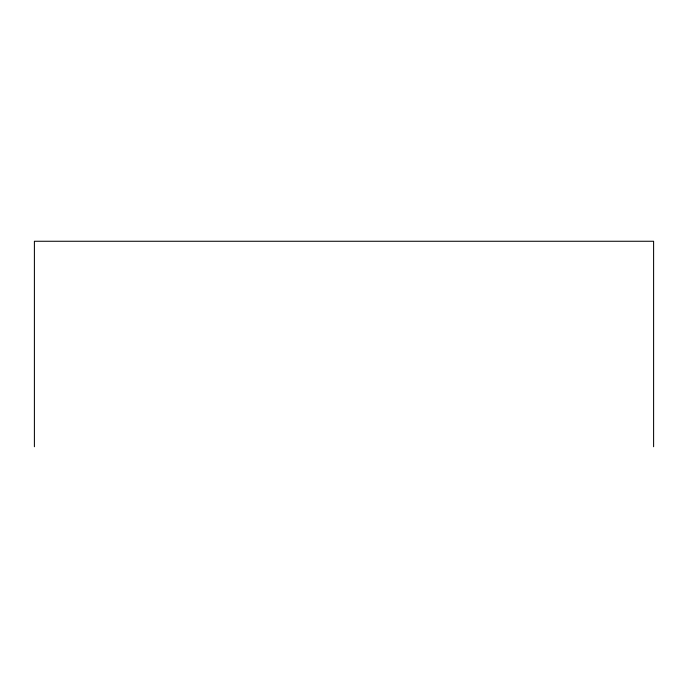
<?xml version="1.0" encoding="UTF-8"?>
<svg xmlns="http://www.w3.org/2000/svg" width="688" height="688" viewBox="0 0 688 688"><rect width="100%" height="100%" fill="white"/><g stroke="black" fill="none" stroke-linecap="round" stroke-linejoin="round"><path stroke-width="1.03" d="M653.6 446.736L653.6 241.264L34.4 241.264L34.4 446.736"/></g></svg>
